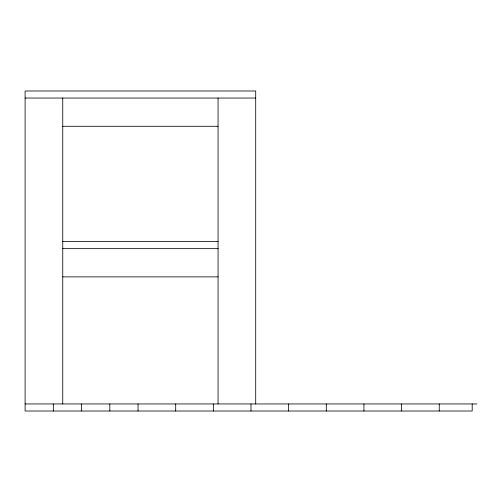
<?xml version="1.0" encoding="UTF-8"?>
<svg xmlns="http://www.w3.org/2000/svg" width="502" height="502" viewBox="0 0 502 502"><rect width="100%" height="100%" fill="white"/><g stroke="black" fill="none" stroke-linecap="round" stroke-linejoin="round"><path stroke-width="0.75" d="M25.1 98.047L255.706 98.047M62.75 126.284L218.056 126.284M62.75 241.587L218.056 241.587M62.662 248.647L218.144 248.647M62.662 276.884L218.144 276.884M25.1 403.953L476.9 403.953M472.194 403.953L472.194 411.012L25.1 411.012L25.1 90.987L255.706 90.987L255.706 403.953M439.25 403.953L439.25 411.012M401.6 403.953L401.6 411.012M363.95 403.953L363.95 411.012M326.3 403.953L326.3 411.012M288.65 403.953L288.65 411.012M251 403.953L251 411.012M218.056 98.047L218.056 403.953M213.35 403.953L213.35 411.012M175.7 403.953L175.7 411.012M138.05 403.953L138.05 411.012M109.812 403.953L109.812 411.012M81.575 403.953L81.575 411.012M62.75 98.047L62.75 403.953M53.337 403.953L53.337 411.012"/></g></svg>
